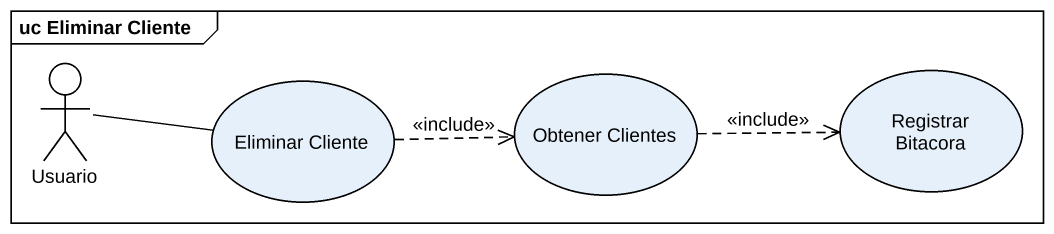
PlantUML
@startuml
mainframe uc Eliminar Cliente
actor Usuario
usecase "Eliminar Cliente" as Eliminar_Cliente
usecase "Obtener Clientes" as Obtener_Clientes
usecase "Registrar Bitacora" as Registrar_Bitacora
Usuario -right- Eliminar_Cliente
Eliminar_Cliente .right.> Obtener_Clientes : <<include>>
Obtener_Clientes .right.> Registrar_Bitacora : <<include>>
@enduml
